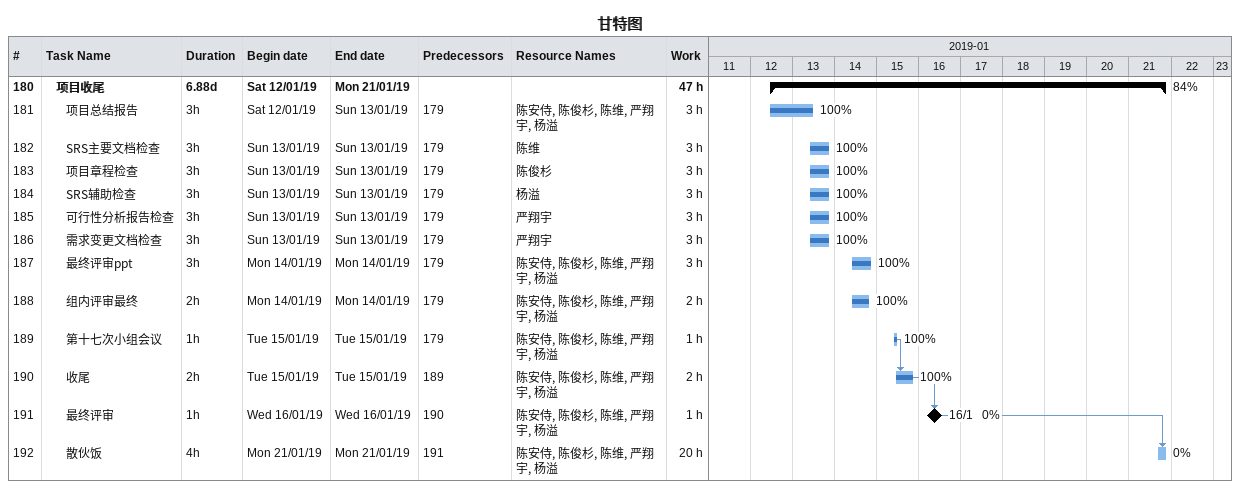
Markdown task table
甘特图

| ID | Level | Task | Duration | Start | Finish | Predecessors | Resources | % complete | Work (h) |
|---|---|---|---|---|---|---|---|---|---|
| 180 | 2 | **项目收尾** | 6.88d | 2019-01-12 | 2019-01-21 |  |  | 84 | 47 |
| 181 | 3 | 项目总结报告 | 3h | 2019-01-12 | 2019-01-13 | 179 | 陈安侍, 陈俊杉, 陈维, 严翔宇, 杨溢 | 100 | 3 |
| 182 | 3 | SRS主要文档检查 | 3h | 2019-01-13 | 2019-01-13 | 179 | 陈维 | 100 | 3 |
| 183 | 3 | 项目章程检查 | 3h | 2019-01-13 | 2019-01-13 | 179 | 陈俊杉 | 100 | 3 |
| 184 | 3 | SRS辅助检查 | 3h | 2019-01-13 | 2019-01-13 | 179 | 杨溢 | 100 | 3 |
| 185 | 3 | 可行性分析报告检查 | 3h | 2019-01-13 | 2019-01-13 | 179 | 严翔宇 | 100 | 3 |
| 186 | 3 | 需求变更文档检查 | 3h | 2019-01-13 | 2019-01-13 | 179 | 严翔宇 | 100 | 3 |
| 187 | 3 | 最终评审ppt | 3h | 2019-01-14 | 2019-01-14 | 179 | 陈安侍, 陈俊杉, 陈维, 严翔宇, 杨溢 | 100 | 3 |
| 188 | 3 | 组内评审最终 | 2h | 2019-01-14 | 2019-01-14 | 179 | 陈安侍, 陈俊杉, 陈维, 严翔宇, 杨溢 | 100 | 2 |
| 189 | 3 | 第十七次小组会议 | 1h | 2019-01-15 | 2019-01-15 | 179 | 陈安侍, 陈俊杉, 陈维, 严翔宇, 杨溢 | 100 | 1 |
| 190 | 3 | 收尾 | 2h | 2019-01-15 | 2019-01-15 | 189 | 陈安侍, 陈俊杉, 陈维, 严翔宇, 杨溢 | 100 | 2 |
| 191 | 3 | 最终评审 | 1h | 2019-01-16 | 2019-01-16 | 190 | 陈安侍, 陈俊杉, 陈维, 严翔宇, 杨溢 | 0 | 1 |
| 192 | 3 | 散伙饭 | 4h | 2019-01-21 | 2019-01-21 | 191 | 陈安侍, 陈俊杉, 陈维, 严翔宇, 杨溢 | 0 | 20 |
